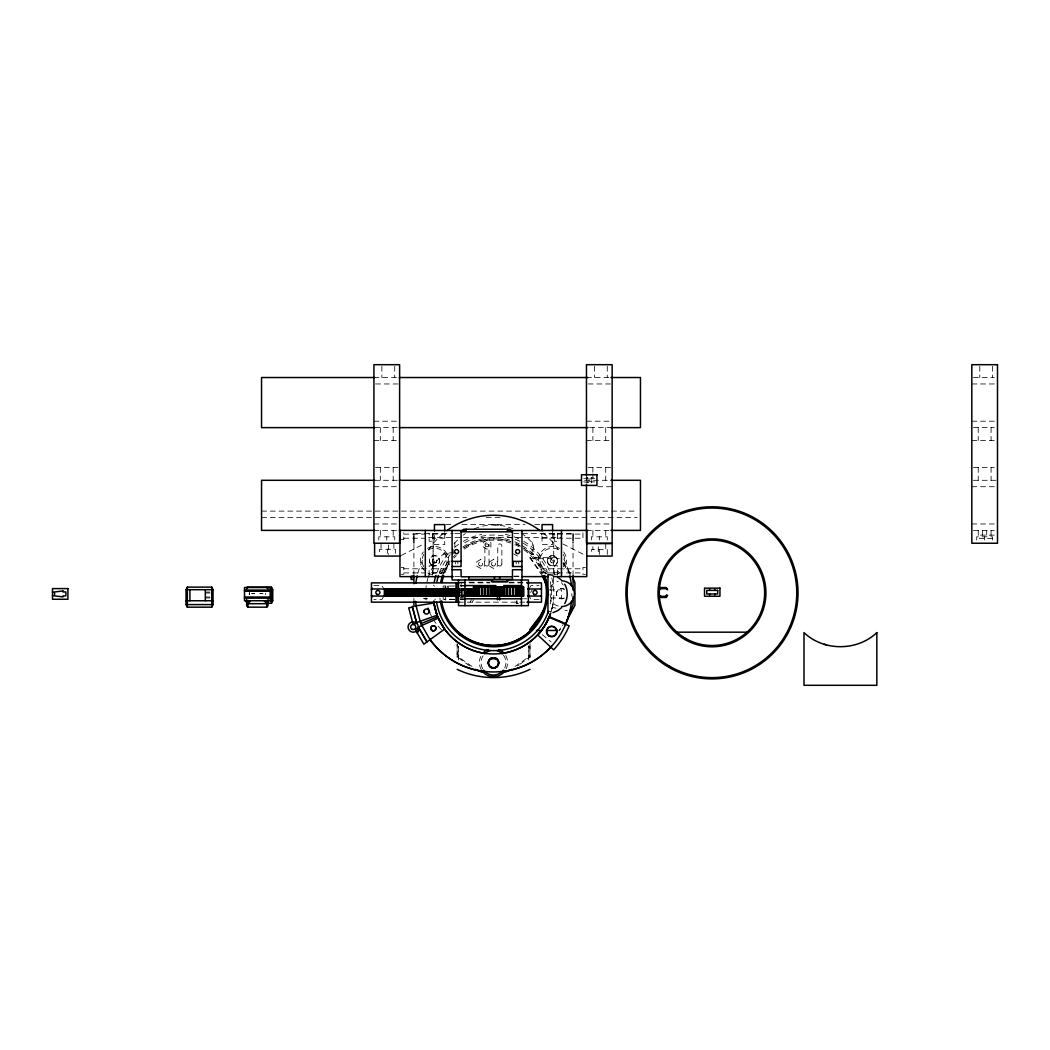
<?xml version="1.0" encoding="UTF-8"?>
<svg xmlns="http://www.w3.org/2000/svg" width="1050" height="1050" viewBox="0 0 1050 1050"><rect width="100%" height="100%" fill="white"/><g stroke="black" fill="none" stroke-linecap="round" stroke-linejoin="round"><path stroke-width="0.75" stroke-dasharray="5 3.75" d="M413.884 601.506L413.897 598.264M413.91 575.636L413.936 533.597L453.193 533.597M469.573 665.897L457.104 656.814L457.104 644.004M472.001 666.461L458.167 656.814L458.167 646.039M515.025 666.461L528.859 656.814L528.859 645.435M520.275 664.033L529.935 656.814L529.935 644.149M542.299 575.951L529.961 557.642L559.387 557.642M426.011 587.777L426.156 585.703M426.799 582.803L427.691 578.694M551.053 611.743L552.707 605.378M552.051 608.619L552.366 607.346L557.734 608.567M427.941 577.999C431.025 568.26 436.918 559.401 444.78 552.891L453.705 552.891M442.523 575.492L449.977 561.146M444.426 588.591L445.712 586.031L445.712 588.591M446.604 588.591L447.891 586.031M470.124 602.214L471.411 599.642M472.29 602.214L473.576 599.642M560.424 628.044L559.387 630.472L560.424 629.173M383.408 596.82L381.885 599.458L373.866 599.458M434.582 560.976L432.009 565.425L430.946 564.598L432.101 565.254M529.502 588.21L531.024 585.572L539.044 585.572M530.591 592.515L532.179 589.746M454.007 543.585L460.359 537.219M562.249 625.577L563.01 624.658M453.272 557.012L455.188 554.977M463.076 535.238L465.373 533.558M517.466 665.897L519.264 664.821M549.99 556.684L551.132 556.001L549.885 556.526A5.132 5.132 0 0 0 549.885 565.425A5.132 5.132 0 0 0 557.602 560.976A5.132 5.132 0 0 0 549.885 556.526L552.457 560.976M401.363 555.358L423.898 543.939M474.233 528.859C486.452 523.635 500.771 523.635 512.991 528.859M547.956 611.625L551.014 611.218M516.298 600.797L516.298 603.632L520.078 603.304M373.918 377.527L399.617 377.527M586.464 377.527L612.15 377.527M973.416 377.527L994.284 377.527M375.533 383.959L399.617 383.959M588.066 383.959L612.15 383.959M971.814 383.959L994.284 383.959M373.918 421.208L399.617 421.208M586.464 421.208L612.15 421.208M971.814 421.208L994.284 421.208M374.719 427.626L398.002 427.626M589.614 427.626L610.929 427.626M973.416 427.626L994.284 427.626M373.918 440.475L399.617 440.475M586.464 440.475L612.15 440.475M971.814 440.475L994.284 440.475M375.533 467.447L399.617 467.447M588.066 467.447L612.15 467.447M973.416 467.447L994.284 467.447M583.761 478.301L586.648 478.301L586.648 477.33L594.681 478.301M374.719 480.296L399.617 480.296M584.692 480.296L612.15 480.296M973.416 480.296L997.5 480.296M583.761 481.898L591.793 482.856L591.793 481.898L594.681 481.898M373.918 486.714L398.002 486.714M597.699 486.714L612.15 486.714M971.814 486.714L994.284 486.714M261.542 511.114L637.179 511.114M261.542 517.545L466.581 517.545M486.268 517.545L501.034 517.545M520.708 517.545L637.179 517.545M373.918 523.963L399.617 523.963M586.464 523.963L612.15 523.963M971.814 523.963L994.284 523.963M445.764 524.606L452.235 524.606M461.947 524.606L525.079 524.606M534.778 524.606L539.634 524.606M373.918 530.381L398.002 530.381M586.464 530.381L610.929 530.381M973.416 530.381L994.284 530.381M454.834 533.597L459.756 533.597M513.883 533.597L573.024 533.597L573.064 575.636M403.804 534.109L425.303 534.109M432.495 534.109L445.344 534.109L445.344 538.217L432.495 538.217M554.269 534.109L541.419 534.109L541.419 538.217L554.269 538.217M557.602 534.109L582.947 534.109M994.232 535.133L979.519 535.133L979.519 538.479L994.232 538.479M428.584 537.456L561.461 537.456M403.804 538.217L425.303 538.217M557.602 538.217L582.947 538.217M401.244 539.634L403.804 539.634L403.804 532.809M443.323 554.072L450.739 554.072M529.961 558.705L559.387 558.705M401.244 567.381L403.804 567.381L403.804 574.311L401.244 574.311M585.519 567.381L582.947 567.381L582.947 574.311L585.519 574.311M403.804 568.785L429.161 568.785M432.495 568.785L445.344 568.785L445.344 572.906L432.495 572.906M554.269 568.785L541.419 568.785L541.419 572.906L546.236 572.906M557.602 568.785L582.947 568.785M403.804 572.906L425.303 572.906M547.837 572.906L554.269 572.906M557.602 572.906L582.947 572.906M513.831 576.135L521.968 576.135M454.834 576.621L459.756 576.621M513.883 576.621L520.446 576.621M460.136 582.238L489.93 582.238M508.883 582.238L526.785 582.238M460.832 582.881L489.851 582.881M509.211 582.881L526.942 582.881M373.866 585.572L381.885 585.572L383.408 588.21M460.123 585.572L464.94 585.572M454.519 586.031L443.152 586.031L443.152 588.591M460.766 586.031L467.237 586.031M460.622 588.591L464.087 588.591M460.832 588.984L464.061 588.984M460.806 589.746L464.021 589.746M549.478 589.877L561.658 589.877L561.658 597.975L549.478 597.975M460.622 590.651L463.693 590.651M205.314 592.069L209.934 592.069M458.561 592.134L461.449 592.134M205.314 593.04L209.934 593.04M251.685 593.421L254.573 593.421M260.098 593.421L262.986 593.421M251.882 593.617L254.769 593.617M259.901 593.617L262.789 593.617M460.622 594.759L463.693 594.759M458.561 595.731L464.021 595.534M460.832 596.046L464.061 596.046M460.806 596.689L464.021 596.689M205.314 597.017L209.934 597.017M460.136 597.529L463.391 597.529M205.314 597.975L209.934 597.975M460.123 598.802L463.391 598.802M523.517 598.802L526.995 598.802M454.453 599.261L443.152 599.261L443.152 595.534M460.622 599.261L467.237 599.261M454.453 599.642L444.426 599.261M460.622 599.642L463.693 599.642M539.044 599.458L531.024 599.458L529.502 596.82M458.509 602.149L526.942 602.149M516.298 602.332L517.072 602.332M516.298 603.304L517.072 603.304M457.104 656.814L458.167 656.814M528.859 656.814L529.935 656.814M532.035 554.413L532.376 542.548M493.605 524.869L498.816 525.249M564.887 610.194L567.367 610.759M562.866 543.939L585.401 555.358M520.577 546.105L514.251 542.994A53.944 53.944 0 0 1 519.553 545.528M513.621 553.849L517.466 556.067M521.023 532.954L526.864 537.219L533.544 544.005L533.544 554.413L531.471 554.413L523.582 547.969A53.944 53.944 0 0 1 543.454 572.184M529.961 557.642L542.299 574.022M542.351 634.686L551.132 642.009M437.994 626.089L441.486 629.724M561.409 582.632L563.273 585.086M434.333 621.075L436.012 623.372M563.233 562.511L570.531 573.457M563.01 563.443L570.531 575.387M430.198 613.738L431.655 616.429M439.937 598.041L440.121 599.878M556.447 593.434L556.553 594.773M426.011 597.896L426.156 599.957M992.604 366.292L992.604 377.527M992.604 540.015L992.604 536.812L976.697 536.812L976.697 540.015M991.069 427.626L991.069 440.475M991.069 467.447L991.069 480.296M991.069 530.381L991.069 536.812M986.711 530.381L986.711 535.133M984.651 536.812L984.651 540.015M982.603 530.381L982.603 535.133M979.768 366.292L979.768 377.527M978.219 427.626L978.219 440.475M978.219 467.447L978.219 480.296M978.233 530.381L978.233 536.812M607.268 366.292L607.268 377.527M607.268 540.015L607.268 536.812L591.36 536.812L591.36 540.015M607.268 554.466L607.268 549.649L591.36 549.649L591.36 554.466M605.719 427.626L605.719 440.475M605.719 467.447L605.719 480.296M605.732 530.381L605.732 536.812M605.732 543.611L605.732 549.649M599.314 536.812L599.314 540.015M599.314 549.649L599.314 554.466M598.277 546.735L598.277 554.518M594.418 366.292L594.418 377.527M592.883 427.626L592.883 440.475M592.883 467.447L592.883 472.264M592.883 473.865L592.883 480.296M592.896 530.381L592.896 536.812M592.883 546.63L592.883 549.649M591.281 477.33L591.281 478.944M591.281 481.254L591.281 482.856M587.16 477.33L587.16 478.944M587.16 481.254L587.16 482.856M586.464 476.07L586.464 486.714M582.947 532.809L582.947 539.634M557.602 533.492L557.602 541.262L554.269 541.262L554.269 533.492M557.602 575.072L557.602 565.753L554.269 565.753L554.269 575.072M553.875 533.584L553.455 585.178A11.471 11.471 0 0 0 550.095 593.289L550.187 594.786A11.471 11.471 0 0 0 552.457 600.272L553.35 601.611A60.375 60.375 0 0 1 551.814 609.354M552.589 532.258L552.589 544.517L542.023 544.517L542.023 532.639M530.027 643.781L530.027 659.768M528.741 646.341L528.741 662.064M518.753 561.383L518.753 563.955M517.072 600.797L517.072 603.632M516.18 561.383L516.18 563.955M463.05 588.984L463.05 596.046M461.961 588.984L461.961 596.046M461.646 591.938L461.646 595.914M461.449 590.848L461.449 595.731M461.081 582.238L461.081 586.858M460.95 588.984L460.95 596.046M458.483 646.341L458.483 662.064M457.866 561.369L457.866 563.929M457.196 643.781L457.196 659.768M455.306 561.369L455.306 563.929M454.847 542.548L454.847 546.997M448.284 586.031L448.284 588.591M445.712 596.689L445.712 600.154M444.714 532.639L444.714 544.517L434.438 544.517L434.438 532.258M432.495 533.492L432.495 541.262L429.161 541.262L429.161 533.492M432.495 575.072L432.495 565.753L429.161 565.753L429.161 575.072M395.404 553.35L395.404 549.268L379.496 549.268L379.496 553.35M394.721 366.292L394.721 377.527M394.721 540.015L394.721 536.812L378.814 536.812L378.814 540.015M393.868 543.231L393.868 549.268M393.186 427.626L393.186 440.475M393.186 467.447L393.186 480.296M393.186 530.381L393.186 536.812M388.487 544.832L388.487 554.466M387.45 549.268L387.45 553.35M386.767 536.812L386.767 540.015M381.872 366.292L381.872 377.527M381.032 543.231L381.032 549.268M380.336 427.626L380.336 440.475M380.336 467.447L380.336 480.296M380.349 530.381L380.349 536.812M265.427 593.158L265.427 594.72M249.624 591.36L249.624 594.602M249.244 593.158L249.244 594.72M443.769 572.184A53.944 53.944 0 0 1 450.109 560.936M444.951 572.683A52.657 52.657 0 0 1 449.82 563.574M454.02 558.101A52.657 52.657 0 0 1 456.369 555.594M464.349 549.045A52.657 52.657 0 0 1 510.536 542.968M514.815 544.622A52.657 52.657 0 0 1 519.947 547.221M523.819 549.688A52.657 52.657 0 0 1 542.259 572.683M564.152 598.146A5.132 5.132 0 0 1 557.576 596.925A5.132 5.132 0 0 1 557.773 590.244A5.132 5.132 0 0 1 564.401 589.391M558.259 606.099A12.849 12.849 0 0 1 550.449 600.114M550.449 587.278A12.849 12.849 0 0 1 558.259 581.293M427.494 598.421A5.132 5.132 0 0 1 423.557 598.513M571.856 593.604A78.356 78.356 0 0 1 571.817 596.164M417.821 573.326A78.356 78.356 0 0 1 423.229 558.954M428.348 550.069A78.356 78.356 0 0 1 443.796 533.033M543.204 533.033A78.356 78.356 0 0 1 558.653 550.069M563.771 558.954A78.356 78.356 0 0 1 569.192 573.326M551.814 577.972A60.375 60.375 0 0 1 551.814 609.223M436.774 572.959A60.375 60.375 0 0 1 449.899 551.854M454.702 547.352A60.375 60.375 0 0 1 458.876 544.149M463.312 541.314A60.375 60.375 0 0 1 481.727 534.398M505.273 534.398A60.375 60.375 0 0 1 512.912 536.432M514.146 536.878A60.375 60.375 0 0 1 520.209 539.464M523.688 541.314A60.375 60.375 0 0 1 549.281 570.504M564.152 598.054A5.132 5.132 0 0 1 556.447 593.604A5.132 5.132 0 0 1 564.152 589.155M426.759 598.566A5.132 5.132 0 0 1 424.095 598.566M441.709 573.943A55.23 55.23 0 0 1 449.794 559.204M462.919 546.906A55.23 55.23 0 0 1 510.221 540.159M514.749 541.8A55.23 55.23 0 0 1 545.514 573.943M550.305 581.556A57.803 57.803 0 0 1 550.305 604.104M439.294 573.064A57.803 57.803 0 0 1 450.148 554.715M464.704 542.771A57.803 57.803 0 0 1 547.011 570.714M435.343 599.025A11.471 11.471 0 0 1 434.503 600.272M433.519 585.178A11.471 11.471 0 0 1 434.503 586.307M427.481 548.363A14.136 14.136 0 0 1 447.221 554.347A14.136 14.136 0 0 1 439.95 573.654M432.705 574.613A14.136 14.136 0 0 1 427.481 572.841M424.554 570.583A14.136 14.136 0 0 1 423.334 551.998M428.321 549.806A12.456 12.456 0 0 1 446.998 560.595A12.456 12.456 0 0 1 428.321 571.384M423.754 566.829A12.456 12.456 0 0 1 423.754 554.374M563.666 551.998A14.136 14.136 0 0 1 563.666 569.205M559.519 572.841A14.136 14.136 0 0 1 554.308 574.613M547.05 573.654A14.136 14.136 0 0 1 539.792 554.347A14.136 14.136 0 0 1 559.519 548.363M563.246 554.374A12.456 12.456 0 0 1 563.246 566.829M558.692 571.384A12.456 12.456 0 0 1 550.83 572.946M547.693 572.106A12.456 12.456 0 0 1 541.288 555.082A12.456 12.456 0 0 1 558.692 549.806M505.733 655.528A14.136 14.136 0 0 1 505.733 669.664M481.267 669.664A14.136 14.136 0 0 1 481.267 655.528M503.383 655.003A12.456 12.456 0 0 1 504.289 668.824M482.711 668.824A12.456 12.456 0 0 1 483.617 655.003M573.103 533.597L573.024 543.231L573.024 533.597M466.633 546.105L463.641 547.969A53.944 53.944 0 0 1 510.956 541.747C496.44 536.773 479.889 538.401 466.633 546.105M487.029 540.238L483.171 542.469L483.171 546.919L487.029 549.137L490.888 546.919L490.888 542.469L487.029 540.238M480.611 559.506L476.752 561.737L476.752 566.186L480.611 568.404L484.457 566.186L484.457 561.737L480.611 559.506M493.447 559.506L489.602 561.737L489.602 566.186L493.447 568.404L497.306 566.186L497.306 561.737L493.447 559.506M591.793 478.944L586.648 478.944L586.648 481.254L591.793 481.254L591.793 478.944M413.936 543.231L413.871 533.597L413.936 543.231M433.125 573.628L433.112 533.597L433.125 573.628M501.861 563.955L501.861 545.974A2.061 2.061 0 0 0 499.8 543.913A2.061 2.061 0 0 0 497.752 545.974L497.752 563.955A2.061 2.061 0 0 0 499.8 566.016A2.061 2.061 0 0 0 501.861 563.955M489.011 563.955L489.011 545.974A2.061 2.061 0 0 0 486.964 543.913A2.061 2.061 0 0 0 484.903 545.974L484.903 563.955A2.061 2.061 0 0 0 486.964 566.016A2.061 2.061 0 0 0 489.011 563.955M551.434 562.629A2.061 2.061 0 0 0 554.518 560.844A2.061 2.061 0 0 0 551.434 559.072A2.061 2.061 0 0 0 551.434 562.629M433.519 562.629A2.061 2.061 0 0 0 436.603 560.844A2.061 2.061 0 0 0 433.519 559.072A2.061 2.061 0 0 0 433.519 562.629M432.009 565.425A5.132 5.132 0 0 0 439.714 560.976A5.132 5.132 0 0 0 432.009 556.526A5.132 5.132 0 0 0 432.009 565.425M433.125 562.419A2.061 2.061 0 0 0 436.564 561.501A2.061 2.061 0 0 0 434.044 558.981A2.061 2.061 0 0 0 433.125 562.419M492.424 565.74A2.061 2.061 0 0 0 495.508 563.955A2.061 2.061 0 0 0 492.424 562.17A2.061 2.061 0 0 0 492.424 565.74M479.574 565.74A2.061 2.061 0 0 0 482.659 563.955A2.061 2.061 0 0 0 479.574 562.17A2.061 2.061 0 0 0 479.574 565.74M485.572 546.144A2.061 2.061 0 0 0 489.011 545.226A2.061 2.061 0 0 0 486.491 542.706A2.061 2.061 0 0 0 485.572 546.144M430.907 564.231A5.132 5.132 0 0 0 439.504 561.934A5.132 5.132 0 0 0 433.217 555.634A5.132 5.132 0 0 0 430.907 564.231M548.822 564.231A5.132 5.132 0 0 0 557.419 561.934A5.132 5.132 0 0 0 551.132 555.634A5.132 5.132 0 0 0 548.822 564.231"/><path stroke-width="1.5" d="M413.884 604.734L413.884 601.506M413.897 583.721L413.91 575.636M429.069 611.678L429.069 611.559A2.572 2.572 0 0 0 425.316 609.249A2.572 2.572 0 0 0 425.158 613.686A2.572 2.572 0 0 0 429.083 611.612L428.991 612.216M424.016 611.008L424.016 612.216M565.701 623.766L573.077 604.734L573.077 596.649M422.126 625.944A78.356 78.356 0 0 1 421.116 623.582L437.732 616.704L439.359 620.301A60.375 60.375 0 0 0 547.641 620.301L550.673 613.003M565.596 624.33L564.939 625.905A78.356 78.356 0 0 1 503.724 671.409L503.226 671.462M547.641 620.432L549.321 616.586M564.742 603.619C568.05 597.647 568.05 590.205 564.742 584.233M186.047 589.693L187.333 587.121L211.732 587.121L213.019 589.693L213.019 604.59L211.732 607.163L187.333 607.163L186.047 604.59L186.047 589.693L213.019 589.693M266.582 603.304L271.464 603.304L272.751 600.744L272.751 589.693L271.464 587.121L247.065 587.121M544.753 607.582L540.474 615.562L529.961 629.396M371.451 589.746L372.343 588.21M570.531 612.714L571.134 611.73M568.47 616.376L569.034 615.562M543.585 612.255L529.961 630.459M497.201 666.632L494.826 668.049L490.928 667.538M497.713 665.962C503.317 655.738 482.816 656.749 489.654 666.448M566.606 620.812L574.914 605.404L574.914 582.697L572.775 577.658M541.971 629.908L537.771 634.974A60.375 60.375 0 0 0 550.554 613.673M248.391 600.442L246.671 602.411L247.957 603.697L266.713 603.697L267.999 602.411L266.28 600.442M250.53 600.744L247.957 603.697L247.957 607.163L266.713 607.163L267.999 605.876L267.999 599.379M246.671 588.801L247.957 587.514M452.091 566.501L461.081 566.501L461.081 531.825L463.654 529.253L509.893 529.253L512.466 531.825L512.466 566.501L521.968 566.528M529.62 631.772C511.508 648.559 481.688 650.081 461.987 635.184M561.658 607.622L557.642 610.706L552.969 612.649M416.889 632.769L417.244 632.586A3.833 3.833 0 0 0 418.74 627.756L415.249 629.317M530.027 669.349C507.386 680.308 479.837 680.308 457.196 669.349M511.717 669.388L504.866 672.341M501.952 653.481L505.273 652.929A60.375 60.375 0 0 0 548.546 618.516L549.045 617.308L569.139 625.826L568.457 627.493A82.202 82.202 0 0 1 553.626 649.793L537.653 634.896M565.832 623.7L549.268 616.704M374.719 377.527L261.542 377.527L261.542 427.626L374.719 427.626M399.328 377.527L587.974 377.527M610.929 377.527L640.461 377.527L640.461 427.626L610.929 427.626M399.328 427.626L587.974 427.626M374.719 480.296L261.542 480.296L261.542 530.381L374.719 530.381M399.328 480.296L581.411 480.296M610.929 480.296L640.461 480.296L640.461 530.381L610.929 530.381M399.328 530.381L466.226 530.539L466.226 529.253M587.974 530.381L507.321 530.539L507.321 529.253M461.081 531.825L512.466 531.825M399.958 543.231L373.918 543.231L373.918 364.691L399.617 364.691L399.617 543.231M586.806 543.611L612.15 543.611L612.15 556.08L586.806 556.08M399.958 556.08L374.601 556.08L374.601 543.231M452.091 561.369L461.081 561.369M521.968 561.383L512.977 561.383L512.977 566.528M452.091 569.717L461.081 569.717L461.081 576.778L512.466 576.778M521.968 569.717L512.466 569.717L512.466 579.351L468.786 579.351L468.786 576.778M453.193 576.621L399.958 576.621L399.958 530.381M522.086 576.621L548.336 576.621M553.258 576.621L586.806 576.621L586.806 530.381M492.712 579.994L452.091 579.994L452.091 530.381M506.914 579.994L528.386 579.994L528.386 605.679L458.509 605.679L458.509 579.994M491.269 581.28L507.964 581.28M491.912 581.91L507.321 581.91M459.217 582.881L371.451 582.881L371.451 602.149L459.27 602.214M526.942 582.881L541.459 582.881L541.459 602.149L526.942 602.149M464.94 585.572L495.889 585.572M503.685 585.572L521.889 585.572M475.44 587.055L523.793 587.055L523.793 596.046L464.061 596.046M371.451 588.984L459.217 588.984M464.061 588.984L474.075 588.984M527.599 588.984L541.459 588.984M271.464 589.693L272.751 589.693M244.493 590.074L270.178 590.074M244.493 591.242L270.178 591.242M52.5 592.003L53.169 592.003M52.5 595.849L53.169 595.849M521.666 595.888L473.314 595.888L473.379 586.898L521.666 586.898L521.837 596.046M371.451 596.046L459.217 596.046M527.599 596.046L541.459 596.046M244.493 597.017L270.178 597.017M244.493 598.172L270.178 598.172M464.94 598.802L521.889 598.802M186.047 600.744L213.019 600.744M272.751 600.744L244.493 600.744L244.493 587.514L270.178 587.514L270.178 600.744M186.047 604.59L213.019 604.59M536.497 630.459L541.406 630.459M546.302 630.459L557.747 630.472M675.714 632.179L748.23 632.179M483.761 671.462L483.262 671.409A78.356 78.356 0 0 1 429.817 639.358M552.969 575.216L547.956 574.547L547.956 613.305M485.034 653.481L481.714 652.929A60.375 60.375 0 0 1 433.65 601.611L433.611 601.283M569.901 611.336L569.494 613.003A78.356 78.356 0 0 1 565.372 625.131M824.316 644.293L826.481 644.949M482.16 672.341L475.309 669.388M460.832 634.357L457.104 631.181M557.642 577.146L561.658 580.23M489.864 666.724L490.717 667.38M459.126 634.279L459.966 634.974M266.713 587.514L267.999 588.801M247.957 607.163L246.671 605.876L246.671 599.379M264.141 600.744L266.713 603.697L266.713 607.163M430.093 639.647L421.877 625.485M542.299 575.951L546.328 584.903M371.451 595.271L372.343 596.82M545.803 580.112L543.585 575.846A52.657 52.657 0 0 1 506.126 643.991A52.657 52.657 0 0 1 441.551 600.836M245.779 600.744L247.065 603.304L247.065 600.744M418.74 627.756L426.969 641.918L444.636 629.081L438.309 618.161L418.386 627.034A5.132 5.132 0 0 1 410.602 631.483A5.132 5.132 0 0 1 410.602 622.584A5.132 5.132 0 0 1 418.32 627.034L426.969 641.918L423.859 644.188L415.787 630.472M416.522 622.597L437.115 615.234L433.834 603.054L412.283 606.467L416.522 622.597A3.846 3.846 0 0 0 416.259 622.178M420.328 621.679L416.076 605.863M436.341 613.003L437.732 616.822M420.21 621.193L421.116 623.582M420.21 621.311L421.116 623.713A78.356 78.356 0 0 0 422.126 626.062M428.111 608.121L429.857 612.806M433.65 601.479L436.341 613.134M416.233 606.414L415.564 601.335M573.064 575.636L573.064 590.179M714.801 589.431L714.801 590.389M714.801 593.985L714.801 594.956M709.669 589.431L709.669 590.389M709.669 593.985L709.669 594.956M586.464 475.479L586.464 364.691L612.15 364.691L612.15 543.231L586.464 543.231L586.464 484.26M561.461 530.381L561.461 576.621M552.589 531.024L552.589 524.606L542.023 524.606L542.023 531.024M528.609 588.984L528.609 596.046M523.254 587.055L523.254 596.046M523.071 587.055L523.071 596.046M522.139 587.055L522.139 596.046M521.968 530.381L521.968 579.994M521.456 579.994L521.456 605.679M521.141 586.898L521.141 595.888M520.957 586.898L520.957 595.888M520.026 586.898L520.026 595.888M519.724 586.898L519.724 595.888M518.346 586.898L518.346 595.888M517.939 586.898L517.939 595.888M516.167 586.898L516.167 595.888M515.655 586.898L515.655 595.888M513.516 586.898L513.516 595.888M512.925 586.898L513.096 595.888M510.484 586.898L510.562 595.888M509.841 586.898L509.841 595.888M509.814 586.898L509.814 595.888M507.714 586.898L507.714 595.888M507.124 586.898L507.124 595.888M506.901 586.898L506.901 595.888M506.402 586.898L506.402 595.888M504.604 586.898L504.604 595.888M503.751 586.898L503.751 595.888M503.527 586.898L503.527 595.888M502.766 586.898L502.766 595.888M501.322 586.898L501.322 595.888M500.43 586.898L500.43 595.888M499.787 586.898L499.787 595.888M499.616 576.778L499.616 579.351M499.616 595.087L499.616 599.904M498.999 586.898L498.999 595.888M497.949 586.898L497.949 595.888M497.49 596.531L497.49 599.747M497.044 586.898L497.044 595.888M495.981 586.898L495.981 595.888M495.193 586.898L495.193 595.888M494.55 586.898L494.55 595.888M494.484 576.778L494.484 579.351M493.658 586.898L493.658 595.888M492.227 586.898L492.227 595.888M491.452 586.898L491.452 595.888M491.242 586.898L491.242 595.888M490.376 586.898L490.376 595.888M488.591 586.898L488.591 595.888M488.079 586.898L488.079 595.888M487.856 586.898L487.856 595.888M487.266 586.898L487.266 595.888M485.166 586.898L485.166 595.888M482.055 586.898L482.055 595.888M481.884 586.898L481.884 595.888M481.464 586.898L481.464 595.888M479.325 586.898L479.325 595.888M478.813 586.898L478.813 595.888M477.041 586.898L477.041 595.888M476.634 586.898L476.634 595.888M475.269 586.898L475.269 595.888M474.967 586.898L474.967 595.888M474.036 586.898L474.075 596.046M473.852 586.898L473.852 595.888M473.051 588.984L473.051 596.046M472.133 588.984L472.067 596.046M471.122 588.984L471.122 596.046M470.033 588.984L470.033 596.046M469.022 588.984L469.022 596.046M467.079 588.984L467.079 596.046M466.003 588.984L466.003 596.046M464.992 588.984L464.992 596.046M464.94 579.994L464.94 605.679M459.008 588.984L459.008 596.046M457.931 588.984L457.931 596.046M456.921 582.881L456.921 602.149M455.989 582.881L455.989 602.149M454.978 588.984L454.978 596.046M453.902 588.984L453.902 596.046M452.878 588.984L452.944 596.046M452.734 549.399L452.734 553.849M451.959 588.984L451.959 596.046M450.949 588.984L450.949 596.046M449.859 588.984L449.859 596.046M448.914 588.984L448.849 596.046M447.917 588.984L447.917 596.046M446.906 588.984L446.906 596.046M445.83 588.984L445.83 596.046M444.872 588.984L444.872 596.046M444.714 531.024L444.714 524.606L434.438 524.606L434.438 531.024M444.819 588.984L444.819 596.046M443.887 588.984L443.887 596.046M442.877 588.984L442.877 596.046M441.788 588.984L441.788 596.046M440.842 588.984L440.777 596.046M439.858 588.984L439.858 596.046M438.834 588.984L438.834 596.046M437.758 588.984L437.758 596.046M435.816 588.984L435.816 596.046M434.805 588.984L434.805 596.046M433.729 588.984L433.729 596.046M432.718 588.984L432.771 596.046M431.786 588.984L431.786 596.046M430.776 588.984L430.776 596.046M429.686 588.984L429.686 596.046M428.741 588.984L428.676 596.046M427.744 588.984L427.744 596.046M426.733 588.984L426.733 596.046M425.657 588.984L425.657 596.046M425.303 530.381L425.303 576.621M424.646 588.984L424.699 596.046M423.714 588.984L423.714 596.046M422.704 588.984L422.704 596.046M421.627 588.984L421.627 596.046M420.669 588.984L420.604 596.046M419.685 588.984L419.685 596.046M418.674 588.984L418.674 596.046M417.585 588.984L417.585 596.046M416.64 588.984L416.574 596.046M415.642 588.984L415.642 596.046M414.632 588.984L414.632 596.046M413.556 588.984L413.556 596.046M412.598 588.984L412.545 596.046M411.613 588.984L411.613 596.046M410.602 588.984L410.602 596.046M409.513 588.984L409.513 596.046M407.584 588.984L407.584 596.046M406.56 588.984L406.56 596.046M405.484 588.984L405.484 596.046M404.526 588.984L404.473 596.046M403.541 588.984L403.541 596.046M402.531 588.984L402.531 596.046M401.454 588.984L401.454 596.046M399.512 588.984L399.512 596.046M398.501 588.984L398.501 596.046M397.412 588.984L397.412 596.046M396.467 588.984L396.401 596.046M395.469 588.984L395.469 596.046M394.459 588.984L394.459 596.046M393.383 588.984L393.383 596.046M392.424 588.984L392.372 596.046M391.44 588.984L391.44 596.046M390.429 588.984L390.429 596.046M389.34 588.984L389.34 596.046M388.395 588.984L388.329 596.046M387.411 588.984L387.411 596.046M386.387 588.984L386.387 596.046M385.311 588.984L385.311 596.046M384.352 588.984L384.3 596.046M271.464 587.121L271.464 603.304M211.732 587.121L211.732 607.163M205.314 589.693L205.314 600.744M189.906 589.693L189.906 600.744M187.333 587.121L187.333 607.163M544.688 575.492A53.944 53.944 0 0 1 506.428 645.238A53.944 53.944 0 0 1 440.291 601.033M440.698 582.304A53.944 53.944 0 0 1 442.523 575.492M441.958 582.553A52.657 52.657 0 0 1 443.743 575.899M561.579 580.847A12.849 12.849 0 0 1 574.429 593.696A12.849 12.849 0 0 1 561.579 606.546M571.476 601.283A78.356 78.356 0 0 1 567.696 618.791M551.552 646.222A78.356 78.356 0 0 1 429.817 639.24M415.813 583.38A78.356 78.356 0 0 1 417.191 575.807M446.827 530.67A78.356 78.356 0 0 1 540.173 530.67M569.809 575.807A78.356 78.356 0 0 1 571.476 585.926M434.293 581.831A60.375 60.375 0 0 1 435.921 575.452M548.349 611.415A57.803 57.803 0 0 1 436.485 601.624M436.918 581.556A57.803 57.803 0 0 1 438.48 575.452M495.167 675.859A12.849 12.849 0 0 1 491.82 675.859M494.826 657.628A5.132 5.132 0 0 1 497.713 665.543A5.132 5.132 0 0 1 489.287 665.543A5.132 5.132 0 0 1 492.174 657.628M504.709 671.199A14.136 14.136 0 0 1 482.291 671.199M483.512 652.601A14.136 14.136 0 0 1 488.092 649.543M498.908 649.543A14.136 14.136 0 0 1 503.488 652.601M503.383 670.176A12.456 12.456 0 0 1 483.617 670.176M484.693 653.783A12.456 12.456 0 0 1 490.271 650.554M496.729 650.554A12.456 12.456 0 0 1 502.307 653.783M660.634 587.554L659.361 589.746L661.277 588.656L665.726 588.656L667.643 589.746L666.356 587.554L660.634 587.554M666.356 595.271L665.726 596.361L661.277 596.361L659.361 595.271L660.634 597.476L666.356 597.476L667.643 595.271L666.356 595.271M876.829 632.599C857.286 651.367 823.554 651.367 803.998 632.599L803.998 685.309L876.829 685.309L876.829 632.599M416.732 623.057L413.136 624.435L408.712 607.832L412.492 607.241L416.732 623.057M997.5 364.691L971.814 364.691L971.814 543.231L997.5 543.231L997.5 364.691M596.925 474.771L581.516 474.771L581.516 485.428L596.925 485.428L596.925 474.771M413.319 576.227L411.114 576.227L411.114 579.442L413.319 579.442L413.319 576.227M719.946 588.144L704.524 588.144L704.524 596.242L719.946 596.242L719.946 588.144M67.909 588.591L52.5 588.591L52.5 599.261L67.909 599.261L67.909 588.591M717.688 590.389L706.768 590.389L706.768 593.985L717.688 593.985L717.688 590.389M62.974 590.966L54.561 591.938L54.561 595.914L62.974 596.886L62.974 595.914L65.861 595.914L65.861 591.938L62.974 591.938L62.974 590.966M484.496 595.888L484.496 586.898L484.417 595.888M468.09 596.046L468.09 588.984L468.038 596.046M436.813 596.046L436.813 588.984L436.748 596.046M408.568 596.046L408.568 588.984L408.502 596.046M400.496 596.046L400.496 588.984L400.431 596.046M684.994 639.555A53.944 53.944 0 0 0 765.922 592.83A53.944 53.944 0 0 0 684.994 546.105A53.944 53.944 0 0 0 684.994 639.555M685.637 638.439A52.657 52.657 0 0 0 764.636 592.83A52.657 52.657 0 0 0 685.637 547.221A52.657 52.657 0 0 0 685.637 638.439M668.942 667.367A86.061 86.061 0 0 0 798.026 592.83A86.061 86.061 0 0 0 668.942 518.306A86.061 86.061 0 0 0 668.942 667.367M669.585 666.251A84.774 84.774 0 0 0 796.753 592.83A84.774 84.774 0 0 0 669.585 519.409A84.774 84.774 0 0 0 669.585 666.251M432.154 630.512A2.572 2.572 0 0 0 435.999 628.281A2.572 2.572 0 0 0 432.154 626.062A2.572 2.572 0 0 0 432.154 630.512M411.889 629.252A2.572 2.572 0 0 0 415.748 627.034A2.572 2.572 0 0 0 411.889 624.803A2.572 2.572 0 0 0 411.889 629.252M548.992 635.854A5.132 5.132 0 0 0 556.907 631.798A5.132 5.132 0 0 0 549.531 626.719A5.132 5.132 0 0 0 548.704 635.578A5.132 5.132 0 0 0 556.789 631.851A5.132 5.132 0 0 0 549.426 626.968A5.132 5.132 0 0 0 548.992 635.854M534.004 594.287A2.061 2.061 0 0 0 537.088 592.515A2.061 2.061 0 0 0 534.004 590.73A2.061 2.061 0 0 0 534.004 594.287M376.845 594.287A2.061 2.061 0 0 0 379.929 592.515A2.061 2.061 0 0 0 376.845 590.73A2.061 2.061 0 0 0 376.845 594.287M490.928 667.419A5.132 5.132 0 0 0 498.645 662.97A5.132 5.132 0 0 0 490.928 658.521A5.132 5.132 0 0 0 490.928 667.419M455.556 553.403A2.061 2.061 0 0 0 458.64 551.617A2.061 2.061 0 0 0 455.556 549.832A2.061 2.061 0 0 0 455.556 553.403M516.613 553.403A2.061 2.061 0 0 0 519.697 551.617A2.061 2.061 0 0 0 516.613 549.832A2.061 2.061 0 0 0 516.613 553.403M431.681 630.276A2.572 2.572 0 0 0 435.855 628.74A2.572 2.572 0 0 0 432.442 625.892A2.572 2.572 0 0 0 431.681 630.276"/></g></svg>
